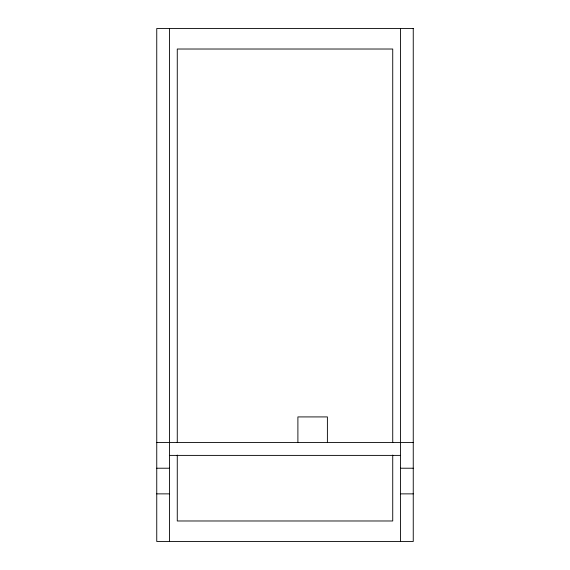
<?xml version="1.0" encoding="UTF-8"?>
<svg xmlns="http://www.w3.org/2000/svg" width="570" height="570" viewBox="0 0 570 570"><rect width="100%" height="100%" fill="white"/><g stroke="black" fill="none" stroke-linecap="round" stroke-linejoin="round"><path stroke-width="0.85" d="M156.75 442.569L413.25 442.569M169.575 455.394L400.425 455.394M156.75 468.219L169.575 468.219M400.425 468.219L413.25 468.219M156.75 493.869L169.575 493.869M400.425 493.869L413.25 493.869M400.425 28.5L400.425 541.5M392.73 442.619L392.73 49.02L177.27 49.02L177.27 442.619M392.73 455.081L392.73 520.98L177.27 520.98L177.27 455.081M327.394 442.569L327.394 416.919L297.896 416.919L297.896 442.569M169.575 28.5L169.575 541.5M413.25 28.5L156.75 28.5L156.75 541.5L413.25 541.5L413.25 28.5"/></g></svg>
